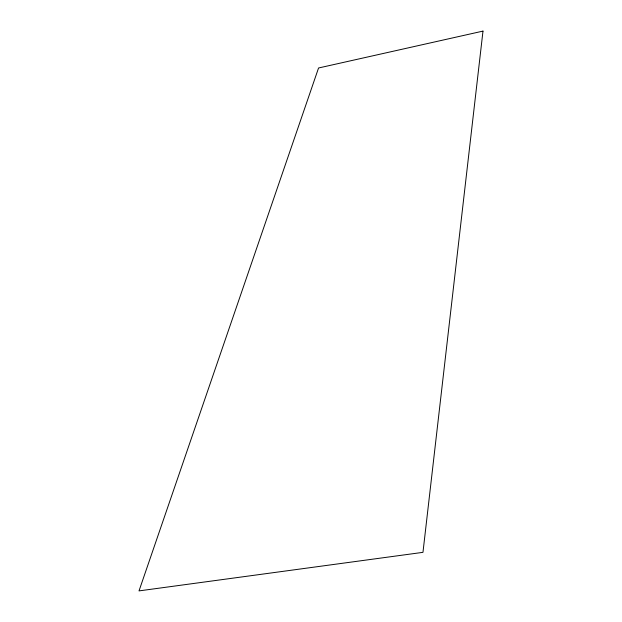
<?xml version="1.0" encoding="UTF-8"?>
<svg xmlns="http://www.w3.org/2000/svg" width="622" height="622" viewBox="0 0 622 622"><rect width="100%" height="100%" fill="white"/><g stroke="black" fill="none" stroke-linecap="round" stroke-linejoin="round"><path stroke-width="0.93" d="M482.991 31.1L422.968 552.344L139.009 590.9L318.557 67.985L482.991 31.1"/></g></svg>
